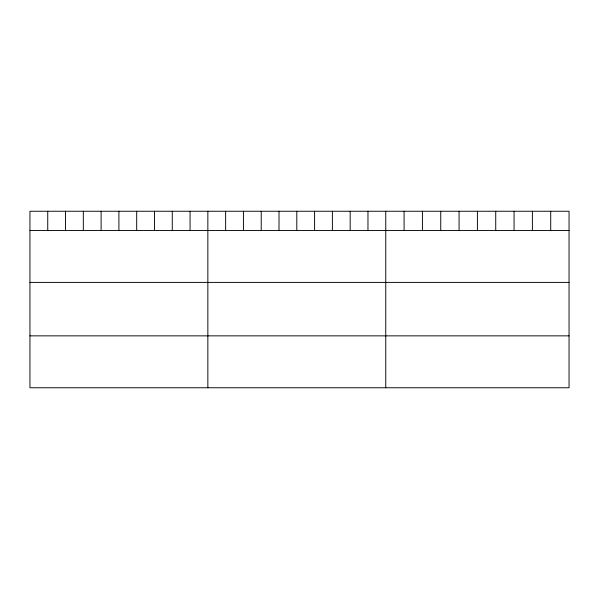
<?xml version="1.0" encoding="UTF-8"?>
<svg xmlns="http://www.w3.org/2000/svg" width="599" height="599" viewBox="0 0 599 599"><rect width="100%" height="100%" fill="white"/><g stroke="black" fill="none" stroke-linecap="round" stroke-linejoin="round"><path stroke-width="0.9" d="M569.05 230.51L569.05 387.755L29.95 387.755L29.95 211.245L569.05 211.245L569.05 230.51L29.95 230.51M29.95 282.399L569.05 282.399M29.95 335.859L569.05 335.859M550.721 211.245L550.721 230.51M532.391 211.245L532.391 230.51M514.062 211.245L514.062 230.51M495.732 211.245L495.732 230.51M477.403 211.245L477.403 230.51M459.074 211.245L459.074 230.51M440.744 211.245L440.744 230.51M422.415 211.245L422.415 230.51M404.085 211.245L404.085 230.51M385.756 211.245L385.756 387.755M367.966 211.245L367.966 230.51M350.175 211.245L350.175 230.51M332.385 211.245L332.385 230.51M314.595 211.245L314.595 230.51M296.805 211.245L296.805 230.51M279.014 211.245L279.014 230.51M261.224 211.245L261.224 230.51M243.434 211.245L243.434 230.51M225.643 211.245L225.643 230.51M207.853 211.245L207.853 387.755M190.063 211.245L190.063 230.51M172.272 211.245L172.272 230.51M154.482 211.245L154.482 230.51M136.692 211.245L136.692 230.51M118.902 211.245L118.902 230.51M101.111 211.245L101.111 230.51M83.321 211.245L83.321 230.51M65.531 211.245L65.531 230.51M47.74 211.245L47.74 230.51"/></g></svg>
